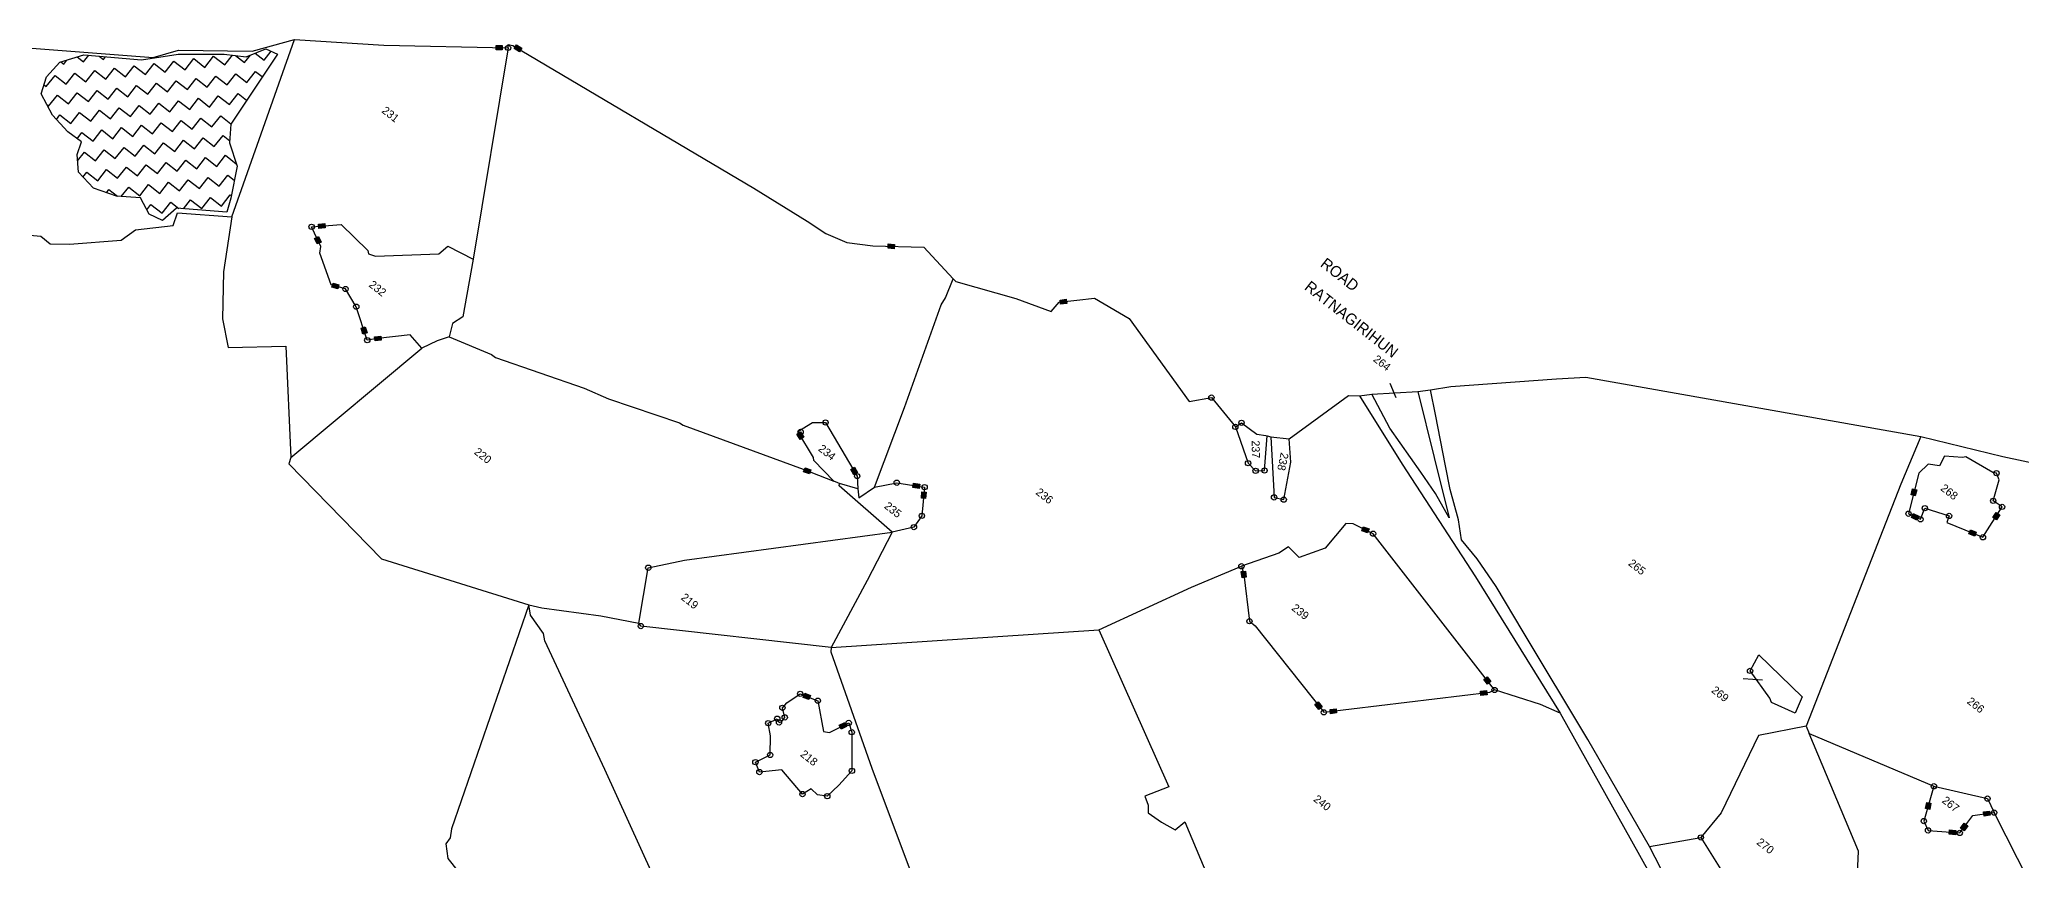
# Model space of a CAD drawing. Header units: metres. Extents: x 316400 to 324250, y 1868140 to 1873603.
# Drawn here: x 318419 to 320680, y 1872656 to 1873593 of the extents above; entities that cross this region are included whole.
import ezdxf

# ---------------------------------------------------------------- set-up
doc = ezdxf.new("R2010")
doc.units = ezdxf.units.M
for name, color, linetype in [('OFF', 1, 'Continuous'), ('POLY_HATCH', 12, 'Continuous'), ('POLY_PARCEL', 6, 'Continuous'), ('POLY_ROAD', 30, 'Continuous'), ('TEXT_MAPOUT', 7, 'Continuous'), ('TEXT_PARCEL', 7, 'Continuous'), ('V_BOUND_LINE', 7, 'Continuous')]:
    doc.layers.add(name, color=color, linetype=linetype)
doc.styles.add('TEXT_MAP', font='')
doc.styles.get('TEXT_MAP').set_extended_font_data('Kruti Dev 050')
doc.dimstyles.get("Standard").update_dxf_attribs({"dimtxt": 0.18, "dimasz": 0.18, "dimexe": 0.18, "dimexo": 0.0625, "dimgap": 0.09, "dimtad": 0, "dimtih": 1, "dimtoh": 1, "dimdec": 4, "dimzin": 0, "dimdsep": 46, "dimtxsty": 'Standard', "dimcen": 0.09, "dimadec": 0, "dimazin": 0, "dimtfac": 1, "dimtdec": 4, "dimtofl": 0, "dimtmove": 0, "dimatfit": 3, "dimfxl": 1, "dimtolj": 1, "dimtzin": 0, "dimarcsym": 0})

msp = doc.modelspace()

# ---------------------------------------------------------------- hatches: boundary and pattern name
for points in [[(318939.7, 1873586.3), (318939.6, 1873581.4), (318946.6, 1873581.2), (318946.7, 1873586.1)], [(318966.5, 1873579), (318969, 1873583.2), (318962.9, 1873586.8), (318960.4, 1873582.6)], [(318744.5, 1873378), (318744.1, 1873382.9), (318737.1, 1873382.3), (318737.5, 1873377.4)], [(318735.5, 1873359.7), (318740, 1873361.7), (318737, 1873368.1), (318732.6, 1873366.1)], [(319387.1, 1873359.7), (319386.8, 1873354.8), (319393.8, 1873354.3), (319394.2, 1873359.2)], [(318759, 1873308.3), (318760.4, 1873313), (318753.6, 1873315), (318752.3, 1873310.3)], [(319590.6, 1873291.7), (319590, 1873296.5), (319583, 1873295.7), (319583.5, 1873290.9)], [(318790.3, 1873265), (318785.6, 1873263.5), (318787.8, 1873256.8), (318792.5, 1873258.3)], [(318808.7, 1873249.7), (318808.1, 1873254.6), (318801.1, 1873253.8), (318801.6, 1873249)], [(319286.6, 1873136.5), (319290.8, 1873139), (319287.1, 1873145.1), (319282.9, 1873142.5)], [(319292.2, 1873104.2), (319290.5, 1873099.7), (319297.1, 1873097.2), (319298.8, 1873101.8)], [(319348.5, 1873104.8), (319344.3, 1873102.3), (319347.9, 1873096.2), (319352.1, 1873098.7)], [(319416, 1873086.6), (319415.2, 1873081.8), (319422.2, 1873080.7), (319422.9, 1873085.5)], [(319424.9, 1873069.7), (319429.7, 1873069.3), (319430.4, 1873076.3), (319425.5, 1873076.8)], [(320554, 1873073.4), (320558.7, 1873072.2), (320560.5, 1873079.1), (320555.7, 1873080.3)], [(320647.1, 1873047.3), (320651.2, 1873044.7), (320655, 1873050.7), (320650.9, 1873053.3)], [(319928.9, 1873036.8), (319927.2, 1873032.3), (319933.9, 1873029.8), (319935.6, 1873034.4)], [(320560.6, 1873044.6), (320562.6, 1873049), (320556.3, 1873052), (320554.2, 1873047.6)], [(320621.8, 1873033.3), (320619.9, 1873028.8), (320626.5, 1873026.1), (320628.3, 1873030.7)], [(319790.6, 1872978.7), (319795.4, 1872979.3), (319794.5, 1872986.3), (319789.7, 1872985.8)], [(320062.6, 1872849.2), (320063.2, 1872844.4), (320070.2, 1872845.2), (320069.6, 1872850.1)], [(320070.1, 1872865.7), (320066.3, 1872862.7), (320070.6, 1872857.2), (320074.5, 1872860.2)], [(319296.6, 1872839.6), (319298.4, 1872844.2), (319291.9, 1872846.8), (319290.1, 1872842.2)], [(319877.6, 1872837), (319873.8, 1872833.9), (319878.2, 1872828.4), (319882, 1872831.4)], [(319898.5, 1872824.4), (319898, 1872829.2), (319891, 1872828.4), (319891.5, 1872823.5)], [(319331, 1872810.3), (319333.2, 1872806), (319339.5, 1872809.1), (319337.4, 1872813.5)], [(320570.4, 1872715.2), (320575.2, 1872714.3), (320576.5, 1872721.3), (320571.7, 1872722.2)], [(320618.5, 1872695.5), (320614.6, 1872698.4), (320610.4, 1872692.7), (320614.3, 1872689.8)], [(320636.5, 1872711.4), (320637.2, 1872706.6), (320644.2, 1872707.6), (320643.5, 1872712.4)], [(320597.8, 1872690.8), (320597.4, 1872685.9), (320604.4, 1872685.3), (320604.8, 1872690.2)]]:
    msp.add_hatch(color=256).paths.add_polyline_path(points)

# ---------------------------------------------------------------- linework, layer by layer
for points in [[(318946.6, 1873581.2), (318939.6, 1873581.4), (318939.7, 1873586.3), (318946.7, 1873586.1)], [(318962.9, 1873586.8), (318969, 1873583.2), (318966.5, 1873579), (318960.4, 1873582.6)], [(318737.1, 1873382.3), (318744.1, 1873382.9), (318744.5, 1873378), (318737.5, 1873377.4)], [(318737, 1873368.1), (318740, 1873361.7), (318735.5, 1873359.7), (318732.6, 1873366.1)], [(319393.8, 1873354.3), (319386.8, 1873354.8), (319387.1, 1873359.7), (319394.2, 1873359.2)], [(318753.6, 1873315), (318760.4, 1873313), (318759, 1873308.3), (318752.3, 1873310.3)], [(319583, 1873295.7), (319590, 1873296.5), (319590.6, 1873291.7), (319583.5, 1873290.9)], [(318787.8, 1873256.8), (318785.6, 1873263.5), (318790.3, 1873265), (318792.5, 1873258.3)], [(318801.1, 1873253.8), (318808.1, 1873254.6), (318808.7, 1873249.7), (318801.6, 1873249)], [(319287.1, 1873145.1), (319290.8, 1873139), (319286.6, 1873136.5), (319282.9, 1873142.5)], [(319297.1, 1873097.2), (319290.5, 1873099.7), (319292.2, 1873104.2), (319298.8, 1873101.8)], [(319347.9, 1873096.2), (319344.3, 1873102.3), (319348.5, 1873104.8), (319352.1, 1873098.7)], [(319422.2, 1873080.7), (319415.2, 1873081.8), (319416, 1873086.6), (319422.9, 1873085.5)], [(319430.4, 1873076.3), (319429.7, 1873069.3), (319424.9, 1873069.7), (319425.5, 1873076.8)], [(320560.5, 1873079.1), (320558.7, 1873072.2), (320554, 1873073.4), (320555.7, 1873080.3)], [(320655, 1873050.7), (320651.2, 1873044.7), (320647.1, 1873047.3), (320650.9, 1873053.3)], [(319933.9, 1873029.8), (319927.2, 1873032.3), (319928.9, 1873036.8), (319935.6, 1873034.4)], [(320556.3, 1873052), (320562.6, 1873049), (320560.6, 1873044.6), (320554.2, 1873047.6)], [(320626.5, 1873026.1), (320619.9, 1873028.8), (320621.8, 1873033.3), (320628.3, 1873030.7)], [(319794.5, 1872986.3), (319795.4, 1872979.3), (319790.6, 1872978.7), (319789.7, 1872985.8)], [(320070.2, 1872845.2), (320063.2, 1872844.4), (320062.6, 1872849.2), (320069.6, 1872850.1)], [(320070.6, 1872857.2), (320066.3, 1872862.7), (320070.1, 1872865.7), (320074.5, 1872860.2)], [(319291.9, 1872846.8), (319298.4, 1872844.2), (319296.6, 1872839.6), (319290.1, 1872842.2)], [(319878.2, 1872828.4), (319873.8, 1872833.9), (319877.6, 1872837), (319882, 1872831.4)], [(319891, 1872828.4), (319898, 1872829.2), (319898.5, 1872824.4), (319891.5, 1872823.5)], [(319339.5, 1872809.1), (319333.2, 1872806), (319331, 1872810.3), (319337.4, 1872813.5)], [(320576.5, 1872721.3), (320575.2, 1872714.3), (320570.4, 1872715.2), (320571.7, 1872722.2)], [(320610.4, 1872692.7), (320614.6, 1872698.4), (320618.5, 1872695.5), (320614.3, 1872689.8)], [(320644.2, 1872707.6), (320637.2, 1872706.6), (320636.5, 1872711.4), (320643.5, 1872712.4)], [(320604.4, 1872685.3), (320597.4, 1872685.9), (320597.8, 1872690.8), (320604.8, 1872690.2)]]:
    msp.add_lwpolyline(points, close=True)
for centre in [(318953.3, 1873583.5), (318729.2, 1873379.2), (318767.9, 1873308.3), (318780.1, 1873288.1), (318792.7, 1873249.9), (319755.7, 1873184.3), (319287.1, 1873145.1), (319315.5, 1873155.9), (319783, 1873150.9), (319790, 1873155.5), (319797.5, 1873109.5), (319806.1, 1873100.7), (319816.3, 1873101.1), (320651.4, 1873098.1), (319351.6, 1873094.7), (319396.7, 1873087.2), (319428.5, 1873082.1), (319827.2, 1873070.4), (319838.2, 1873067.9), (320551, 1873051.8), (320569.6, 1873058.1), (320647.6, 1873066.5), (320657.7, 1873059.6), (319416.3, 1873036.5), (319425.4, 1873049.4), (319940.1, 1873029), (320564.6, 1873045.4), (320597.2, 1873049.3), (320635.9, 1873024.9), (319113.3, 1872990.1), (319789.9, 1872991.8), (319104.7, 1872923.6), (319799.1, 1872929.1), (320370.2, 1872872.4), (319286.6, 1872846.2), (320078.8, 1872850.6), (319266.3, 1872830.3), (319306.7, 1872838.3), (319883.9, 1872825.1), (319250.1, 1872812.7), (319260.4, 1872817.8), (319262.4, 1872813.6), (319268.9, 1872819.3), (319341.9, 1872813), (319345.4, 1872802.4), (319235.5, 1872768.2), (319240, 1872756.9), (319252.3, 1872776.4), (319345.6, 1872758.3), (320580, 1872740.7), (319289.2, 1872731.8), (319317.5, 1872729.4), (320641.1, 1872726.6), (320648.7, 1872710.6), (320568.4, 1872701), (320573.2, 1872690.3), (320314, 1872682.3), (320609.4, 1872687.4)]:
    msp.add_circle(centre, 3.02)
at = {"layer": 'OFF'}
for p, q in [((319924.5, 1873186.3), (319938.6, 1873188.2)), ((319991.1, 1873191.2), (320005.6, 1873193.2))]:
    msp.add_line(p, q, dxfattribs=at)
at = {"layer": 'POLY_HATCH'}
for p, q in [((318442, 1873567), (318469.3, 1873575.4)), ((318469.3, 1873575.4), (318535, 1873569.9)), ((318535, 1873569.9), (318576.9, 1873576.2)), ((318576.9, 1873576.2), (318629.4, 1873576.3)), ((318629.4, 1873576.3), (318654.5, 1873573.4)), ((318690.2, 1873576.5), (318636.9, 1873496.6)), ((318654.5, 1873573.4), (318676.8, 1873582.3)), ((318676.8, 1873582.3), (318690.2, 1873576.5)), ((318420.6, 1873531.1), (318426.8, 1873550.6)), ((318426.8, 1873550.6), (318442, 1873567)), ((318433.6, 1873506.7), (318420.6, 1873531.1)), ((318450.9, 1873487.7), (318433.6, 1873506.7)), ((318466.5, 1873476.1), (318450.9, 1873487.7)), ((318636.9, 1873496.6), (318635.7, 1873475.2)), ((318461.6, 1873461.7), (318466.5, 1873476.1)), ((318463.1, 1873441.6), (318461.6, 1873461.7)), ((318635.7, 1873475.2), (318644.1, 1873448.4)), ((318480.2, 1873423.4), (318463.1, 1873441.6)), ((318644.1, 1873448.4), (318636.9, 1873412.1)), ((318506.6, 1873414.2), (318480.2, 1873423.4)), ((318533.9, 1873412.4), (318506.6, 1873414.2)), ((318543.9, 1873393.7), (318533.9, 1873412.4)), ((318559, 1873386.6), (318543.9, 1873393.7)), ((318575, 1873400.5), (318559, 1873386.6)), ((318632.6, 1873395.8), (318575, 1873400.5)), ((318636.9, 1873412.1), (318632.6, 1873395.8))]:
    msp.add_line(p, q, dxfattribs=at)
at = {"layer": 'POLY_HATCH', "linetype": 'Continuous'}
for p, q in [((318461.8, 1873573.1), (318469, 1873567.5)), ((318469, 1873567.5), (318474.9, 1873575)), ((318486.9, 1873573.9), (318491.6, 1873570.2)), ((318491.6, 1873570.2), (318494.1, 1873573.3)), ((318607.4, 1873561.2), (318617.3, 1873573.9)), ((318617.3, 1873573.9), (318630, 1873564)), ((318630, 1873564), (318638.8, 1873575.2)), ((318642.2, 1873574.8), (318652.6, 1873566.7)), ((318652.6, 1873566.7), (318659.4, 1873575.3)), ((318664.8, 1873577.5), (318675.2, 1873569.4)), ((318675.2, 1873569.4), (318683.2, 1873579.6)), ((318426.5, 1873539.5), (318436.5, 1873552.1)), ((318436.5, 1873552.1), (318449.1, 1873542.2)), ((318443.1, 1873567.4), (318446.4, 1873564.8)), ((318446.4, 1873564.8), (318450.1, 1873569.5)), ((318449.1, 1873542.2), (318459.1, 1873554.8)), ((318459.1, 1873554.8), (318471.7, 1873544.9)), ((318471.7, 1873544.9), (318481.7, 1873557.6)), ((318481.7, 1873557.6), (318494.3, 1873547.6)), ((318494.3, 1873547.6), (318504.3, 1873560.3)), ((318504.3, 1873560.3), (318516.9, 1873550.3)), ((318516.9, 1873550.3), (318526.9, 1873563)), ((318526.9, 1873563), (318539.5, 1873553.1)), ((318539.5, 1873553.1), (318549.5, 1873565.7)), ((318549.5, 1873565.7), (318562.2, 1873555.8)), ((318562.2, 1873555.8), (318572.1, 1873568.5)), ((318572.1, 1873568.5), (318584.8, 1873558.5)), ((318584.8, 1873558.5), (318594.7, 1873571.2)), ((318594.7, 1873571.2), (318607.4, 1873561.2)), ((318610.1, 1873538.6), (318620, 1873551.3)), ((318620, 1873551.3), (318632.7, 1873541.4)), ((318632.7, 1873541.4), (318642.6, 1873554)), ((318642.6, 1873554), (318655.3, 1873544.1)), ((318655.3, 1873544.1), (318665.2, 1873556.7)), ((318665.2, 1873556.7), (318672.9, 1873550.7)), ((318423.9, 1873541.5), (318426.5, 1873539.5)), ((318429.2, 1873516.9), (318439.2, 1873529.5)), ((318439.2, 1873529.5), (318451.9, 1873519.6)), ((318451.9, 1873519.6), (318461.8, 1873532.2)), ((318461.8, 1873532.2), (318474.5, 1873522.3)), ((318474.5, 1873522.3), (318484.4, 1873535)), ((318484.4, 1873535), (318497.1, 1873525)), ((318497.1, 1873525), (318507, 1873537.7)), ((318507, 1873537.7), (318519.7, 1873527.7)), ((318519.7, 1873527.7), (318529.6, 1873540.4)), ((318529.6, 1873540.4), (318542.3, 1873530.5)), ((318542.3, 1873530.5), (318552.2, 1873543.1)), ((318552.2, 1873543.1), (318564.9, 1873533.2)), ((318564.9, 1873533.2), (318574.8, 1873545.9)), ((318574.8, 1873545.9), (318587.5, 1873535.9)), ((318587.5, 1873535.9), (318597.4, 1873548.6)), ((318597.4, 1873548.6), (318610.1, 1873538.6)), ((318612.8, 1873516), (318622.7, 1873528.7)), ((318622.7, 1873528.7), (318635.4, 1873518.7)), ((318635.4, 1873518.7), (318645.3, 1873531.4)), ((318645.3, 1873531.4), (318655, 1873523.8)), ((318427.4, 1873518.3), (318429.2, 1873516.9)), ((318438, 1873501.9), (318441.9, 1873506.9)), ((318441.9, 1873506.9), (318454.6, 1873497)), ((318454.6, 1873497), (318464.5, 1873509.6)), ((318464.5, 1873509.6), (318477.2, 1873499.7)), ((318477.2, 1873499.7), (318487.1, 1873512.4)), ((318487.1, 1873512.4), (318499.8, 1873502.4)), ((318499.8, 1873502.4), (318509.7, 1873515.1)), ((318509.7, 1873515.1), (318522.4, 1873505.1)), ((318522.4, 1873505.1), (318532.3, 1873517.8)), ((318532.3, 1873517.8), (318545, 1873507.9)), ((318545, 1873507.9), (318554.9, 1873520.5)), ((318554.9, 1873520.5), (318567.6, 1873510.6)), ((318567.6, 1873510.6), (318577.5, 1873523.2)), ((318577.5, 1873523.2), (318590.2, 1873513.3)), ((318590.2, 1873513.3), (318600.1, 1873526)), ((318600.1, 1873526), (318612.8, 1873516)), ((318615.5, 1873493.4), (318625.5, 1873506.1)), ((318625.5, 1873506.1), (318637.1, 1873496.9)), ((318461.6, 1873479.8), (318467.2, 1873487)), ((318467.2, 1873487), (318479.9, 1873477.1)), ((318479.9, 1873477.1), (318489.8, 1873489.8)), ((318489.8, 1873489.8), (318502.5, 1873479.8)), ((318502.5, 1873479.8), (318512.4, 1873492.5)), ((318512.4, 1873492.5), (318525.1, 1873482.5)), ((318525.1, 1873482.5), (318535, 1873495.2)), ((318535, 1873495.2), (318547.7, 1873485.3)), ((318547.7, 1873485.3), (318557.7, 1873497.9)), ((318557.7, 1873497.9), (318570.3, 1873488)), ((318570.3, 1873488), (318580.3, 1873500.6)), ((318580.3, 1873500.6), (318592.9, 1873490.7)), ((318592.9, 1873490.7), (318602.9, 1873503.4)), ((318602.9, 1873503.4), (318615.5, 1873493.4)), ((318618.2, 1873470.8), (318628.2, 1873483.5)), ((318628.2, 1873483.5), (318635.8, 1873477.5)), ((318462.1, 1873454.4), (318470, 1873464.4)), ((318470, 1873464.4), (318482.6, 1873454.5)), ((318482.6, 1873454.5), (318492.6, 1873467.2)), ((318492.6, 1873467.2), (318505.2, 1873457.2)), ((318505.2, 1873457.2), (318515.2, 1873469.9)), ((318515.2, 1873469.9), (318527.8, 1873459.9)), ((318527.8, 1873459.9), (318537.8, 1873472.6)), ((318537.8, 1873472.6), (318550.4, 1873462.7)), ((318550.4, 1873462.7), (318560.4, 1873475.3)), ((318560.4, 1873475.3), (318573, 1873465.4)), ((318573, 1873465.4), (318583, 1873478)), ((318583, 1873478), (318595.6, 1873468.1)), ((318595.6, 1873468.1), (318605.6, 1873480.8)), ((318605.6, 1873480.8), (318618.2, 1873470.8)), ((318621, 1873448.2), (318630.9, 1873460.9)), ((318630.9, 1873460.9), (318643.2, 1873451.3)), ((318468.2, 1873436.1), (318472.7, 1873441.8)), ((318472.7, 1873441.8), (318485.3, 1873431.9)), ((318485.3, 1873431.9), (318495.3, 1873444.5)), ((318495.3, 1873444.5), (318507.9, 1873434.6)), ((318507.9, 1873434.6), (318517.9, 1873447.3)), ((318517.9, 1873447.3), (318530.6, 1873437.3)), ((318530.6, 1873437.3), (318540.5, 1873450)), ((318540.5, 1873450), (318553.2, 1873440.1)), ((318553.2, 1873440.1), (318563.1, 1873452.7)), ((318563.1, 1873452.7), (318575.8, 1873442.8)), ((318575.8, 1873442.8), (318585.7, 1873455.4)), ((318585.7, 1873455.4), (318598.4, 1873445.5)), ((318598.4, 1873445.5), (318608.3, 1873458.2)), ((318608.3, 1873458.2), (318621, 1873448.2)), ((318623.7, 1873425.6), (318633.6, 1873438.3)), ((318633.6, 1873438.3), (318640.9, 1873432.5)), ((318495.1, 1873418.2), (318498, 1873421.9)), ((318498, 1873421.9), (318507.9, 1873414.1)), ((318512.1, 1873413.9), (318520.6, 1873424.7)), ((318520.6, 1873424.7), (318533.3, 1873414.7)), ((318533.3, 1873414.7), (318543.2, 1873427.4)), ((318543.2, 1873427.4), (318555.9, 1873417.4)), ((318555.9, 1873417.4), (318565.8, 1873430.1)), ((318565.8, 1873430.1), (318578.5, 1873420.2)), ((318578.5, 1873420.2), (318588.4, 1873432.8)), ((318588.4, 1873432.8), (318601.1, 1873422.9)), ((318601.1, 1873422.9), (318611, 1873435.6)), ((318611, 1873435.6), (318623.7, 1873425.6)), ((318626.4, 1873403), (318636.3, 1873415.7)), ((318636.3, 1873415.7), (318637.4, 1873414.8)), ((318541.2, 1873398.8), (318545.9, 1873404.8)), ((318545.9, 1873404.8), (318558.6, 1873394.8)), ((318558.6, 1873394.8), (318568.5, 1873407.5)), ((318568.5, 1873407.5), (318577.8, 1873400.2)), ((318583, 1873399.8), (318591.1, 1873410.2)), ((318591.1, 1873410.2), (318603.8, 1873400.3)), ((318603.8, 1873400.3), (318613.7, 1873412.9)), ((318613.7, 1873412.9), (318626.4, 1873403))]:
    msp.add_line(p, q, dxfattribs=at)
at = {"layer": 'POLY_PARCEL'}
for p, q in [((318638.2, 1873390.6), (318709.7, 1873592.9)), ((318953.3, 1873583.5), (318913.5, 1873342.2)), ((318729.2, 1873379.2), (318762.9, 1873381.9)), ((318739.6, 1873356.7), (318729.2, 1873379.2)), ((318762.9, 1873381.9), (318793.4, 1873352.1)), ((318738.5, 1873349.1), (318739.6, 1873356.7)), ((318751.5, 1873313.1), (318738.5, 1873349.1)), ((318793.4, 1873352.1), (318794.1, 1873348.5)), ((318794.1, 1873348.5), (318802.2, 1873345.6)), ((318802.2, 1873345.6), (318874.4, 1873348.4)), ((318874.4, 1873348.4), (318884.4, 1873357.1)), ((318884.4, 1873357.1), (318913.5, 1873342.2)), ((318913.5, 1873342.2), (318901.8, 1873276.7)), ((318767.9, 1873308.3), (318751.5, 1873313.1)), ((318780.1, 1873288.1), (318767.9, 1873308.3)), ((319452.5, 1873298.1), (319461.1, 1873320)), ((318792.7, 1873249.9), (318780.1, 1873288.1)), ((319405.6, 1873172.9), (319447.4, 1873290.3)), ((319447.4, 1873290.3), (319452.5, 1873298.1)), ((318890.1, 1873269), (318886.3, 1873253.7)), ((318901.8, 1873276.7), (318890.1, 1873269)), ((318705.4, 1873115.8), (318855.1, 1873240.7)), ((318804.9, 1873251.8), (318792.7, 1873249.9)), ((318841.7, 1873255.8), (318804.9, 1873251.8)), ((318855.1, 1873240.7), (318841.7, 1873255.8)), ((318872.3, 1873249.1), (318855.1, 1873240.7)), ((318886.3, 1873253.7), (318872.3, 1873249.1)), ((318886.3, 1873253.7), (318934.5, 1873233.7)), ((318934.5, 1873233.7), (318938.9, 1873230.2)), ((318938.9, 1873230.2), (319040.3, 1873195)), ((319040.3, 1873195), (319067.7, 1873182.8)), ((319067.7, 1873182.8), (319149, 1873155.7)), ((319371.5, 1873082), (319405.6, 1873172.9)), ((319149, 1873155.7), (319153.2, 1873152.8)), ((319153.2, 1873152.8), (319289.8, 1873102.6)), ((319283.9, 1873145.7), (319300.5, 1873155.9)), ((319301.8, 1873116), (319283.9, 1873145.7)), ((319300.5, 1873155.9), (319315.5, 1873155.9)), ((319315.5, 1873155.9), (319351.6, 1873094.7)), ((319783, 1873150.9), (319797.5, 1873109.5)), ((319816.3, 1873101.1), (319819.3, 1873140.6)), ((319823.3, 1873139.7), (319827.2, 1873070.4)), ((319846.4, 1873110.8), (319844.4, 1873137.4)), ((320565, 1873139.9), (320542.2, 1873085.5)), ((319289.8, 1873102.6), (319324.9, 1873089)), ((319302.1, 1873112.4), (319301.8, 1873116)), ((319324.9, 1873089), (319302.1, 1873112.4)), ((319797.5, 1873109.5), (319806.1, 1873100.7)), ((319806.1, 1873100.7), (319816.3, 1873101.1)), ((319838.2, 1873067.9), (319846.4, 1873110.8)), ((320562.8, 1873098.2), (320551, 1873051.8)), ((320573.5, 1873108.4), (320562.8, 1873098.2)), ((320586.2, 1873106.4), (320573.5, 1873108.4)), ((320592, 1873117.5), (320586.2, 1873106.4)), ((320612.6, 1873115.9), (320592, 1873117.5)), ((320616.4, 1873116.9), (320612.6, 1873115.9)), ((320647.2, 1873099), (320616.4, 1873116.9)), ((320651.4, 1873098.1), (320647.2, 1873099)), ((320654.2, 1873090.6), (320651.4, 1873098.1)), ((319329.7, 1873086.9), (319324.9, 1873089)), ((319331.4, 1873086.4), (319329.7, 1873086.9)), ((319330.9, 1873083.6), (319331.4, 1873086.4)), ((319391.6, 1873030.6), (319330.9, 1873083.6)), ((319352.2, 1873080.3), (319331.4, 1873086.4)), ((319351.6, 1873094.7), (319352.2, 1873080.3)), ((319352.2, 1873080.3), (319353.5, 1873069.9)), ((319353.5, 1873069.9), (319371.5, 1873082)), ((319371.5, 1873082), (319396.7, 1873087.2)), ((319396.7, 1873087.2), (319428.5, 1873082.1)), ((319428.5, 1873082.1), (319425.4, 1873049.4)), ((320542.2, 1873085.5), (320434.3, 1872809.4)), ((320647.6, 1873066.5), (320654.2, 1873090.6)), ((319827.2, 1873070.4), (319838.2, 1873067.9)), ((320564.6, 1873045.4), (320569.6, 1873058.1)), ((320569.6, 1873058.1), (320597.2, 1873049.3)), ((320635.9, 1873024.9), (320657.7, 1873059.6)), ((320657.7, 1873059.6), (320647.6, 1873066.5)), ((319154.7, 1872998.7), (319391.6, 1873030.6)), ((319391.6, 1873030.6), (319362.9, 1872975.7)), ((319416.3, 1873036.5), (319391.6, 1873030.6)), ((319425.4, 1873049.4), (319416.3, 1873036.5)), ((319909.2, 1873040.5), (319885.4, 1873012.6)), ((319917.4, 1873040.4), (319909.2, 1873040.5)), ((319940.1, 1873029), (319917.4, 1873040.4)), ((320551, 1873051.8), (320564.6, 1873045.4)), ((320597.2, 1873049.3), (320594.6, 1873041.8)), ((320594.6, 1873041.8), (320635.9, 1873024.9)), ((319843.7, 1873014), (319832.6, 1873006.6)), ((319855.7, 1873002), (319843.7, 1873014)), ((319885.4, 1873012.6), (319855.7, 1873002)), ((320078.8, 1872850.6), (319940.1, 1873029)), ((319102.3, 1872926.9), (319113.3, 1872990.1)), ((319113.3, 1872990.1), (319154.7, 1872998.7)), ((319733, 1872968.1), (319789.9, 1872991.8)), ((319832.6, 1873006.6), (319789.9, 1872991.8)), ((319789.9, 1872991.8), (319792.5, 1872982.5)), ((319362.9, 1872975.7), (319321.9, 1872899.1)), ((319627.3, 1872919.3), (319733, 1872968.1)), ((319792.5, 1872982.5), (319799.1, 1872929.1)), ((318979, 1872936.1), (318977.1, 1872947.9)), ((318977.1, 1872947.9), (318991.8, 1872944.2)), ((318991.8, 1872944.2), (319059.2, 1872935.1)), ((318993.9, 1872914.9), (318979, 1872936.1)), ((319059.2, 1872935.1), (319102.3, 1872926.9)), ((319104.7, 1872923.6), (319102.3, 1872926.9)), ((319321.9, 1872899.1), (319104.7, 1872923.6)), ((319321.9, 1872899.1), (319627.3, 1872919.3)), ((319627.3, 1872919.3), (319707.1, 1872740.2)), ((319799.1, 1872929.1), (319805.8, 1872923.8)), ((319805.8, 1872923.8), (319883.9, 1872825.1)), ((318995.1, 1872906.6), (318993.9, 1872914.9)), ((319063.6, 1872759.7), (318995.1, 1872906.6)), ((319321.9, 1872899.1), (319321.6, 1872894)), ((319321.6, 1872894), (319368.4, 1872761.3)), ((320370.2, 1872872.4), (320380.2, 1872890.7)), ((320392.7, 1872841.1), (320370.2, 1872872.4)), ((320380.2, 1872890.7), (320429.7, 1872842.6)), ((320073.4, 1872848.1), (320078.8, 1872850.6)), ((320131.3, 1872833.9), (320078.8, 1872850.6)), ((319266.3, 1872830.3), (319271.4, 1872836)), ((319268.9, 1872819.3), (319266.3, 1872830.3)), ((319271.4, 1872836), (319286.6, 1872846.2)), ((319286.6, 1872846.2), (319306.7, 1872838.3)), ((319306.7, 1872838.3), (319313.3, 1872803.1)), ((319883.9, 1872825.1), (320073.4, 1872848.1)), ((320153.4, 1872824.3), (320131.3, 1872833.9)), ((320394.6, 1872836.3), (320392.7, 1872841.1)), ((320421.8, 1872824.1), (320394.6, 1872836.3)), ((320429.7, 1872842.6), (320421.8, 1872824.1)), ((319250.1, 1872812.7), (319260.4, 1872817.8)), ((319252.8, 1872798.1), (319250.1, 1872812.7)), ((319260.4, 1872817.8), (319262.4, 1872813.6)), ((319262.4, 1872813.6), (319265.2, 1872814.4)), ((319265.2, 1872814.4), (319268.9, 1872819.3)), ((319320, 1872802.2), (319341.9, 1872813)), ((319341.9, 1872813), (319345.4, 1872802.4)), ((320434.3, 1872809.4), (320379.9, 1872798.5)), ((320434.3, 1872809.4), (320437.5, 1872800.8)), ((319252.3, 1872776.4), (319252.8, 1872798.1)), ((319313.3, 1872803.1), (319320, 1872802.2)), ((319345.4, 1872802.4), (319345.6, 1872758.3)), ((320379.9, 1872798.5), (320337.1, 1872710.4)), ((320494.1, 1872666.5), (320437.5, 1872800.8)), ((320437.5, 1872800.8), (320580, 1872740.7)), ((319118.6, 1872639.7), (319063.6, 1872759.7)), ((319235.5, 1872768.2), (319252.3, 1872776.4)), ((319240, 1872756.9), (319235.5, 1872768.2)), ((319265.5, 1872759.4), (319240, 1872756.9)), ((319289.2, 1872731.8), (319265.5, 1872759.4)), ((319368.4, 1872761.3), (319418.9, 1872626.2)), ((319299.1, 1872737.7), (319289.2, 1872731.8)), ((319306.5, 1872731.1), (319299.1, 1872737.7)), ((319330.5, 1872741.8), (319317.5, 1872729.4)), ((319345.6, 1872758.3), (319330.5, 1872741.8)), ((319707.1, 1872740.2), (319679.7, 1872729.3)), ((320580, 1872740.7), (320568.4, 1872701)), ((320580, 1872740.7), (320641.1, 1872726.6)), ((319317.5, 1872729.4), (319306.5, 1872731.1)), ((319679.7, 1872729.3), (319683.6, 1872719.3)), ((319683.6, 1872719.3), (319683.5, 1872710.3)), ((320641.1, 1872726.6), (320648.7, 1872710.6)), ((319683.5, 1872710.3), (319698.9, 1872699.6)), ((319698.9, 1872699.6), (319714.4, 1872690.9)), ((319714.4, 1872690.9), (319725.3, 1872700.3)), ((319725.3, 1872700.3), (319848.4, 1872408.2)), ((320337.1, 1872710.4), (320314, 1872682.3)), ((320568.4, 1872701), (320573.2, 1872690.3)), ((320609.4, 1872687.4), (320624.4, 1872707.4)), ((320624.4, 1872707.4), (320648.7, 1872710.6)), ((320648.7, 1872710.6), (320649.1, 1872709.7)), ((320649.1, 1872709.7), (320745.9, 1872519.4)), ((320255.4, 1872672), (320314, 1872682.3)), ((320314, 1872682.3), (320338.9, 1872642.6)), ((320573.2, 1872690.3), (320609.4, 1872687.4)), ((320492.3, 1872632.9), (320494.1, 1872666.5))]:
    msp.add_line(p, q, dxfattribs=at)
at = {"layer": 'POLY_ROAD'}
for p, q in [((319959.1, 1873149.6), (319938.6, 1873188.2)), ((319991.1, 1873191.2), (320009.9, 1873115.8)), ((320011.5, 1873165.1), (320005.6, 1873193.2)), ((319924.5, 1873186.3), (319973.4, 1873108.3)), ((319994.5, 1873099.1), (319959.1, 1873149.6)), ((320022.7, 1873106.3), (320011.5, 1873165.1)), ((319973.4, 1873108.3), (320056.9, 1872979.6)), ((320011.2, 1873074.8), (319994.5, 1873099.1)), ((320009.9, 1873115.8), (320026.9, 1873047.2)), ((320028, 1873079.3), (320022.7, 1873106.3)), ((320037.5, 1873045), (320028, 1873079.3)), ((320026.9, 1873047.2), (320011.2, 1873074.8)), ((320041.1, 1873022.1), (320037.5, 1873045)), ((320059, 1873000.2), (320041.1, 1873022.1)), ((320080.6, 1872968.7), (320059, 1873000.2)), ((320056.9, 1872979.6), (320153.4, 1872824.3)), ((320111.3, 1872916.9), (320080.6, 1872968.7)), ((320185.1, 1872794), (320111.3, 1872916.9)), ((320153.4, 1872824.3), (320234.8, 1872678.4)), ((320255.4, 1872672), (320185.1, 1872794)), ((320234.8, 1872678.4), (320255.2, 1872642.4)), ((320318.3, 1872550.1), (320255.4, 1872672))]:
    msp.add_line(p, q, dxfattribs=at)
at = {"layer": 'V_BOUND_LINE'}
for p, q in [((318410, 1873583), (318548.5, 1873572.7)), ((318548.5, 1873572.7), (318577.5, 1873580.8)), ((318577.5, 1873580.8), (318661.3, 1873579.9)), ((318661.3, 1873579.9), (318709.7, 1873592.9)), ((318709.7, 1873592.9), (318811.7, 1873586.6)), ((318811.7, 1873586.6), (318953.3, 1873583.5)), ((318953.3, 1873583.5), (318953.5, 1873587.4)), ((318953.5, 1873587.4), (318958.9, 1873586.4)), ((318958.9, 1873586.4), (319233.7, 1873423.3)), ((319233.7, 1873423.3), (319294.5, 1873385.6)), ((318571.3, 1873380.8), (318576.1, 1873395.1)), ((318576.1, 1873395.1), (318638.2, 1873390.6)), ((318358.4, 1873374.1), (318420.2, 1873368.7)), ((318511.9, 1873364), (318528.2, 1873375.9)), ((318528.2, 1873375.9), (318571.3, 1873380.8)), ((318638.2, 1873390.6), (318628.8, 1873327.9)), ((319294.5, 1873385.6), (319315.7, 1873371.5)), ((319315.7, 1873371.5), (319339.7, 1873361.2)), ((318420.2, 1873368.7), (318431, 1873359.8)), ((318431, 1873359.8), (318453.1, 1873359.3)), ((318453.1, 1873359.3), (318511.9, 1873364)), ((319339.7, 1873361.2), (319369.5, 1873357.6)), ((319369.5, 1873357.6), (319427.5, 1873355.9)), ((319427.5, 1873355.9), (319461.1, 1873320)), ((318628.8, 1873327.9), (318627.7, 1873274.3)), ((319461.1, 1873320), (319464, 1873316.9)), ((319464, 1873316.9), (319532.6, 1873297.4)), ((319532.6, 1873297.4), (319572.7, 1873282.5)), ((319572.7, 1873282.5), (319581.9, 1873293.2)), ((319581.9, 1873293.2), (319622.4, 1873297.7)), ((319622.4, 1873297.7), (319661.7, 1873274.7)), ((318627.7, 1873274.3), (318633.9, 1873241.6)), ((319661.7, 1873274.7), (319730.3, 1873179.9)), ((318633.9, 1873241.6), (318699.9, 1873243.1)), ((318699.9, 1873243.1), (318705.4, 1873115.8)), ((319938.6, 1873188.2), (319991.1, 1873191.2)), ((320005.6, 1873193.2), (320029, 1873197)), ((320029, 1873197), (320149.3, 1873205.7)), ((320149.3, 1873205.7), (320183, 1873207.8)), ((320183, 1873207.8), (320565, 1873139.9)), ((319730.3, 1873179.9), (319755.7, 1873184.3)), ((319755.7, 1873184.3), (319783, 1873150.9)), ((319844.4, 1873137.4), (319912.2, 1873186.9)), ((319912.2, 1873186.9), (319924.5, 1873186.3)), ((319783, 1873150.9), (319790, 1873155.5)), ((319790, 1873155.5), (319807.7, 1873142.6)), ((319807.7, 1873142.6), (319817.6, 1873140.9)), ((319817.6, 1873140.9), (319819.3, 1873140.6)), ((319819.3, 1873140.6), (319823.3, 1873139.7)), ((319823.3, 1873139.7), (319844.4, 1873137.4)), ((320565, 1873139.9), (320658.4, 1873117.2)), ((318705.4, 1873115.8), (318703.1, 1873108.6)), ((318703.1, 1873108.6), (318809, 1873000.4)), ((320658.4, 1873117.2), (320760.5, 1873095.2)), ((318809, 1873000.4), (318977.1, 1872947.9)), ((318977.1, 1872947.9), (318888.6, 1872692)), ((318888.6, 1872692), (318887.1, 1872681.8)), ((318887.1, 1872681.8), (318882.3, 1872675)), ((318882.3, 1872675), (318884.7, 1872658.2)), ((318884.7, 1872658.2), (318896.2, 1872643.3))]:
    msp.add_line(p, q, dxfattribs=at)

# ---------------------------------------------------------------- texts
at = {"layer": 'TEXT_MAPOUT'}
for s, height, p in [('ROAD', 12.68, (319879, 1873334.9)), ('RATNAGIRIHUN', 12.676, (319860.9, 1873308.6))]:
    msp.add_text(s, height=height, rotation=321.865, dxfattribs=at).set_placement(p)
at = {"layer": 'TEXT_PARCEL', "ltscale": 10, "style": 'TEXT_MAP'}
for s, rotation, p in [('231', 321.865, (318808.4, 1873510.4)), ('232', 321.865, (318793.7, 1873311.7)), ('264', 321.865, (319939.6, 1873226.6)), ('220', 321.865, (318913.8, 1873120.8)), ('234', 321.865, (319306.4, 1873124.5)), ('237', 270.8092, (319801.6, 1873135.4)), ('238', 257.7654, (319835, 1873122.1)), ('236', 321.865, (319554.5, 1873074.8)), ('268', 321.865, (320586.7, 1873079.4)), ('235', 321.865, (319381.7, 1873059)), ('265', 321.865, (320230.5, 1872993.7)), ('219', 321.865, (319149.8, 1872954.7)), ('239', 321.865, (319846.4, 1872942.6)), ('269', 321.865, (320325.3, 1872848.8)), ('266', 321.865, (320616.9, 1872836.1)), ('218', 321.865, (319285.9, 1872775.8)), ('240', 321.865, (319871.4, 1872724.5)), ('267', 321.865, (320588.3, 1872723)), ('270', 321.865, (320376.9, 1872675.3))]:
    msp.add_text(s, height=9.13, rotation=rotation, dxfattribs=at).set_placement(p)

# ---------------------------------------------------------------- leaders
for points in [[(319959.1, 1873200.8), (319966, 1873184.6)], [(320362.5, 1872863.8), (320384.3, 1872862.1)]]:
    msp.add_leader(points, dimstyle='Standard', override={"dimtxt": 2.5, "dimasz": 2.5, "dimexe": 1.25, "dimexo": 0.625, "dimgap": 0.625, "dimtad": 1, "dimtih": 0, "dimtoh": 0, "dimzin": 8, "dimcen": 2.5, "dimtofl": 1})

doc.saveas('drawing.dxf')
